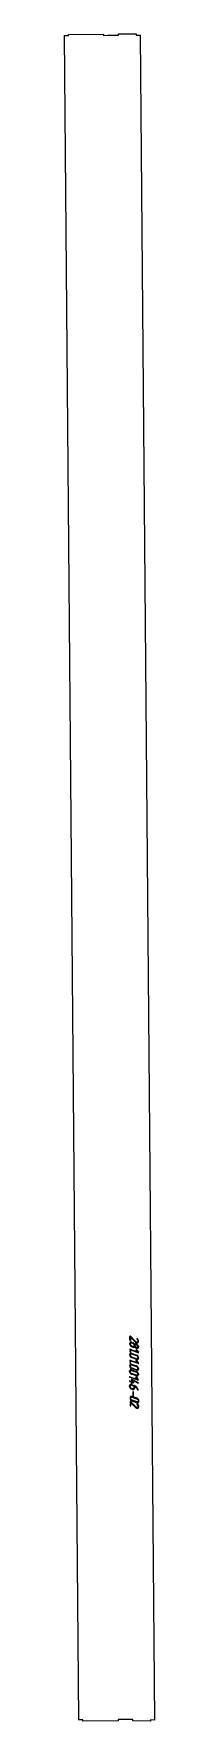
# Model space of a CAD drawing. Header units: millimetres. Extents: x 90 to 194, y 86 to 2007.
import ezdxf

# ---------------------------------------------------------------- set-up
doc = ezdxf.new("R2010")
doc.units = ezdxf.units.MM
doc.linetypes.add('K5LT_BASIC', pattern=[0])
doc.layers.add('Engraving', color=7, linetype='Continuous')

msp = doc.modelspace()

# ---------------------------------------------------------------- linework, layer by layer
at = {"color": 150, "linetype": 'K5LT_BASIC', "lineweight": 25, "true_color": 0x0080ff}
for p, q in [((90.2, 2005.3), (106.7, 88.2)), ((90.2, 2005.3), (95.2, 2005.3)), ((95.2, 2006.8), (135.2, 2007.1)), ((95.2, 2005.3), (95.2, 2006.8)), ((135.2, 2007.1), (135.2, 2005.6)), ((135.2, 2005.6), (140.2, 2005.7)), ((140.2, 2005.7), (147.3, 2005.8)), ((147.3, 2005.8), (152.3, 2005.8)), ((152.2, 2007.3), (172.2, 2007.5)), ((152.3, 2005.8), (152.2, 2007.3)), ((172.2, 2007.5), (172.2, 2006)), ((172.2, 2006), (177.2, 2006)), ((193.7, 87.9), (177.2, 2006)), ((106.7, 88.1), (106.7, 88.2)), ((111.7, 88.1), (106.7, 88.1)), ((111.7, 86.7), (111.7, 88.1)), ((151.7, 87), (111.7, 86.7)), ((156.7, 88.5), (151.7, 88.5)), ((151.7, 88.5), (151.7, 87)), ((168.7, 88.4), (163.7, 88.5)), ((168.7, 86.9), (168.7, 88.4)), ((188.8, 86.5), (168.7, 86.9)), ((193.7, 87.9), (188.7, 88)), ((188.7, 88), (188.8, 86.5))]:
    msp.add_line(p, q, dxfattribs=at)
msp.add_open_spline([(163.7, 88.5), (163.4, 88.5), (162.9, 88.5), (162, 88.5), (161.1, 88.5), (160.2, 88.5), (159.3, 88.5), (158.4, 88.5), (157.6, 88.5), (157, 88.5), (156.7, 88.5)], degree=3, dxfattribs=at)
at = {"layer": 'Engraving', "color": 150, "linetype": 'K5LT_BASIC', "lineweight": 25, "true_color": 0x0080ff}
for p, q in [((165.2, 520.3), (165.3, 524.6)), ((165.8, 524.7), (171.7, 518.7)), ((166, 523.6), (166, 520.1)), ((171.3, 518.3), (166, 523.6)), ((171.7, 518.7), (172, 518.5)), ((173.4, 522), (173.5, 521.9)), ((165.1, 503.3), (165.1, 504)), ((165.2, 515.7), (165.2, 516.4)), ((165.5, 510), (173.9, 507)), ((174.7, 506), (165.5, 509.3)), ((165.8, 503), (165.8, 503.8)), ((165.9, 515.5), (165.9, 516.2)), ((167.2, 505.4), (172.9, 503.4)), ((167.2, 504.7), (172.9, 502.7)), ((172.9, 499.1), (167.2, 501.1)), ((172.9, 498.4), (167.2, 500.4)), ((167.3, 517.1), (168.8, 516.6)), ((168.7, 513.1), (167.3, 513.6)), ((168.7, 512.4), (167.3, 512.9)), ((167.4, 517.8), (168.8, 517.3)), ((170.2, 514.7), (170.2, 514)), ((172, 518.5), (172.2, 518.3)), ((172.3, 515.7), (173, 515.5)), ((172.3, 515), (173, 514.8)), ((173, 511.9), (172.3, 512.2)), ((173, 511.2), (172.3, 511.5)), ((173.9, 507), (172.4, 509.1)), ((172.9, 509.4), (175, 506.6)), ((173.2, 511.1), (173, 511.2)), ((173.4, 511.1), (173.2, 511.1)), ((173.8, 511.1), (173.4, 511.1)), ((174.3, 500.8), (174.3, 500.1)), ((175, 513.5), (175.1, 513.1)), ((175, 500.5), (175, 499.8)), ((175.1, 513.1), (175.1, 512.8)), ((175.1, 512.8), (175.1, 512.6)), ((164.9, 484.5), (164.9, 485.2)), ((165, 490.9), (165, 491.6)), ((165.4, 497.5), (173.8, 494.6)), ((174.6, 493.6), (165.4, 496.8)), ((165.6, 484.3), (165.7, 485)), ((165.7, 490.6), (165.7, 491.3)), ((172.7, 479.6), (167, 481.6)), ((167.1, 493), (172.8, 491)), ((167.1, 492.2), (172.8, 490.3)), ((172.8, 486.7), (167.1, 488.7)), ((172.8, 486), (167.1, 488)), ((167.1, 486.6), (172.8, 484.6)), ((167.1, 485.9), (172.7, 483.9)), ((172.7, 480.4), (167.1, 482.3)), ((173.8, 494.6), (172.3, 496.7)), ((172.8, 497), (174.9, 494.1)), ((174.2, 482), (174.1, 481.3)), ((174.2, 488.4), (174.2, 487.6)), ((174.9, 488.1), (174.9, 487.4)), ((174.9, 481.8), (174.9, 481)), ((164.8, 467.6), (164.8, 468.3)), ((165.2, 478.7), (173.6, 475.8)), ((174.4, 474.8), (165.2, 478)), ((165.2, 473.8), (167, 473.2)), ((167, 472.5), (165.2, 473.1)), ((165.5, 467.3), (165.5, 468)), ((166.9, 469.7), (170.1, 468.6)), ((166.9, 469), (169.8, 468)), ((168.3, 464.9), (166.9, 465.4)), ((168.3, 464.2), (166.9, 464.7)), ((167, 473.2), (167, 475.7)), ((167, 471.4), (167, 472.5)), ((167.3, 475.9), (167.4, 475.9)), ((167.4, 475.9), (174.5, 472)), ((174.3, 471.3), (167.7, 475)), ((167.7, 475), (167.7, 472.9)), ((167.7, 472.9), (169.5, 472.3)), ((169.5, 471.6), (167.7, 472.2)), ((167.7, 472.2), (167.7, 471.2)), ((169.8, 468), (169.7, 465.8)), ((170.5, 467.7), (170.5, 465.6)), ((173.6, 475.8), (172.1, 477.9)), ((172.6, 478.2), (174.7, 475.3)), ((173.9, 464.2), (173.7, 464.6)), ((174, 464), (173.9, 464.2)), ((174, 463.9), (174, 464)), ((174.4, 471.3), (174.3, 471.3)), ((174.7, 471.8), (174.8, 471.5)), ((174.7, 463.9), (174.7, 463.7))]:
    msp.add_line(p, q, dxfattribs=at)
for points in [[(165.2, 520.3), (165.2, 520.1), (165.4, 520)], [(165.4, 524.8), (165.3, 524.7), (165.3, 524.6)], [(165.7, 524.8), (165.5, 524.8), (165.4, 524.8)], [(165.4, 520), (165.5, 519.9), (165.6, 519.8)], [(165.6, 519.8), (165.7, 519.8), (165.8, 519.9)], [(165.8, 524.7), (165.8, 524.7), (165.7, 524.8)], [(165.8, 519.9), (166, 519.9), (166, 520.1)], [(173.1, 521.9), (173, 521.9), (173, 521.7)], [(173, 521.7), (173.1, 521.6), (173.1, 521.5)], [(173.4, 522), (173.2, 522), (173.1, 521.9)], [(173.1, 521.5), (173.2, 521.4), (173.3, 521.3)], [(173.3, 521.3), (173.9, 520.8), (174.2, 520.3)], [(174.8, 520.5), (174.4, 521.3), (173.5, 521.9)], [(174.2, 520.3), (174.5, 519.8), (174.5, 519.3)], [(174.5, 519.3), (174.5, 518.9), (174.3, 518.6)], [(174.5, 517.5), (175.2, 518.1), (175.2, 519.1)], [(175.2, 519.1), (175.2, 519.8), (174.8, 520.5)], [(165.3, 508.1), (165.1, 508.1), (165.1, 507.8)], [(165.1, 507.8), (165.1, 507.6), (165.3, 507.4)], [(165.7, 505.3), (165.1, 504.8), (165.1, 504)], [(165.1, 503.3), (165.1, 502.4), (165.7, 501.6)], [(165.8, 517.7), (165.2, 517.3), (165.2, 516.4)], [(165.2, 515.7), (165.2, 514.8), (165.8, 514)], [(165.2, 510), (165.2, 509.8), (165.2, 509.7)], [(165.5, 510), (165.3, 510), (165.2, 510)], [(165.2, 509.7), (165.2, 509.6), (165.2, 509.4)], [(165.2, 509.4), (165.3, 509.3), (165.5, 509.3)], [(165.7, 508.2), (165.5, 508.2), (165.3, 508.1)], [(165.3, 507.4), (165.5, 507.2), (165.7, 507.1)], [(166, 507.9), (165.8, 508.1), (165.7, 508.2)], [(165.7, 507.1), (165.9, 507), (166, 507.1)], [(167.2, 505.4), (166.4, 505.7), (165.7, 505.3)], [(165.7, 501.6), (166.3, 500.7), (167.2, 500.4)], [(167.4, 517.8), (166.5, 518.1), (165.8, 517.7)], [(165.8, 514), (166.4, 513.2), (167.3, 512.9)], [(166.2, 504.6), (165.8, 504.3), (165.8, 503.8)], [(165.8, 503), (165.8, 502.5), (166.2, 501.9)], [(166.4, 517), (165.9, 516.8), (165.9, 516.2)], [(165.9, 515.5), (165.9, 514.9), (166.3, 514.3)], [(166.2, 507.4), (166.2, 507.7), (166, 507.9)], [(166, 507.1), (166.2, 507.2), (166.2, 507.4)], [(167.2, 504.7), (166.7, 504.9), (166.2, 504.6)], [(166.2, 501.9), (166.6, 501.3), (167.2, 501.1)], [(166.3, 514.3), (166.7, 513.8), (167.3, 513.6)], [(167.3, 517.1), (166.8, 517.3), (166.4, 517)], [(168.7, 513.1), (169.3, 512.9), (169.7, 513.1)], [(168.7, 512.4), (169.3, 512.2), (169.9, 512.3)], [(169.8, 516.7), (169.3, 517.1), (168.8, 517.3)], [(169.8, 515.9), (169.4, 516.4), (168.8, 516.6)], [(169.7, 513.1), (170.2, 513.4), (170.2, 514)], [(170.6, 515.5), (170.3, 516.2), (169.8, 516.7)], [(170.2, 514.7), (170.2, 515.3), (169.8, 515.9)], [(169.9, 512.3), (170.4, 512.4), (170.6, 512.8)], [(171.4, 515.9), (170.9, 515.8), (170.6, 515.5)], [(170.6, 512.8), (171, 512.3), (171.4, 512)], [(171.3, 515), (170.9, 514.7), (170.9, 514.1)], [(170.9, 514.1), (170.9, 513.5), (171.3, 513)], [(171.3, 518.3), (171.7, 517.8), (172.1, 517.6)], [(172.3, 515), (171.7, 515.2), (171.3, 515)], [(171.3, 513), (171.7, 512.4), (172.3, 512.2)], [(172.3, 515.7), (171.8, 515.9), (171.4, 515.9)], [(171.4, 512), (171.8, 511.7), (172.3, 511.5)], [(172.1, 517.6), (172.4, 517.4), (172.7, 517.3)], [(172.7, 518), (172.5, 518.1), (172.2, 518.3)], [(172.4, 509.6), (172.3, 509.5), (172.3, 509.4)], [(172.3, 509.4), (172.3, 509.2), (172.4, 509.1)], [(172.6, 509.6), (172.5, 509.7), (172.4, 509.6)], [(172.9, 509.4), (172.7, 509.6), (172.6, 509.6)], [(174, 518.2), (173.5, 517.8), (172.7, 518)], [(172.7, 517.3), (173.7, 516.9), (174.5, 517.5)], [(174.4, 502.3), (173.8, 503.1), (172.9, 503.4)], [(173.9, 501.9), (173.5, 502.5), (172.9, 502.7)], [(174.5, 514.3), (173.9, 515.2), (173, 515.5)], [(174, 514), (173.6, 514.6), (173, 514.8)], [(173, 511.9), (173.6, 511.7), (174, 512)], [(173.8, 511.1), (174.2, 511.1), (174.5, 511.3)], [(174.3, 500.8), (174.3, 501.4), (173.9, 501.9)], [(173.9, 499.2), (174.3, 499.5), (174.3, 500.1)], [(174.3, 518.6), (174.2, 518.3), (174, 518.2)], [(174.4, 512.9), (174.4, 513.4), (174, 514)], [(174, 512), (174.4, 512.3), (174.4, 512.9)], [(175, 500.5), (175, 501.4), (174.4, 502.3)], [(174.4, 498.5), (175, 499), (175, 499.8)], [(175, 513.5), (174.8, 513.9), (174.5, 514.3)], [(174.5, 511.3), (175.1, 511.7), (175.1, 512.6)], [(174.7, 506), (174.9, 506), (175, 506.1)], [(175.1, 506.3), (175.1, 506.4), (175, 506.6)], [(175, 506.1), (175.1, 506.1), (175.1, 506.3)], [(165.6, 486.5), (165, 486), (164.9, 485.2)], [(164.9, 484.5), (164.9, 483.6), (165.6, 482.8)], [(165.1, 497.5), (165, 497.4), (165, 497.3)], [(165, 497.3), (165, 497.1), (165.1, 497)], [(165.2, 495.7), (165, 495.6), (165, 495.4)], [(165, 495.4), (165, 495.1), (165.2, 494.9)], [(165.6, 492.8), (165, 492.4), (165, 491.6)], [(165, 490.9), (165, 490), (165.6, 489.1)], [(165.4, 497.5), (165.2, 497.6), (165.1, 497.5)], [(165.1, 497), (165.2, 496.9), (165.4, 496.8)], [(165.6, 495.7), (165.4, 495.8), (165.2, 495.7)], [(165.2, 494.9), (165.4, 494.7), (165.6, 494.7)], [(165.9, 495.5), (165.7, 495.7), (165.6, 495.7)], [(165.6, 494.7), (165.7, 494.6), (165.9, 494.7)], [(167.1, 493), (166.2, 493.3), (165.6, 492.8)], [(165.6, 489.1), (166.2, 488.3), (167.1, 488)], [(167.1, 486.6), (166.2, 486.9), (165.6, 486.5)], [(165.6, 484.3), (165.6, 483.7), (166, 483.1)], [(165.6, 482.8), (166.2, 481.9), (167, 481.6)], [(166.1, 492.2), (165.7, 491.9), (165.7, 491.3)], [(165.7, 490.6), (165.7, 490), (166.1, 489.5)], [(166.1, 485.8), (165.7, 485.5), (165.7, 485)], [(166.1, 495), (166.1, 495.3), (165.9, 495.5)], [(165.9, 494.7), (166.1, 494.8), (166.1, 495)], [(166, 483.1), (166.4, 482.6), (167.1, 482.3)], [(167.1, 492.2), (166.6, 492.4), (166.1, 492.2)], [(166.1, 489.5), (166.5, 488.9), (167.1, 488.7)], [(167.1, 485.9), (166.5, 486.1), (166.1, 485.8)], [(172.3, 497.2), (172.2, 497.1), (172.1, 496.9)], [(172.1, 496.9), (172.1, 496.8), (172.3, 496.7)], [(172.5, 497.2), (172.4, 497.2), (172.3, 497.2)], [(172.8, 497), (172.6, 497.2), (172.5, 497.2)], [(173.7, 483.2), (173.3, 483.7), (172.7, 483.9)], [(172.7, 480.4), (173.3, 480.2), (173.7, 480.4)], [(174.3, 489.8), (173.7, 490.7), (172.8, 491)], [(173.8, 489.5), (173.4, 490.1), (172.8, 490.3)], [(172.8, 486.7), (173.4, 486.5), (173.8, 486.8)], [(172.8, 486), (173.7, 485.7), (174.3, 486.1)], [(174.2, 483.5), (173.6, 484.3), (172.8, 484.6)], [(172.9, 499.1), (173.5, 498.9), (173.9, 499.2)], [(172.9, 498.4), (173.8, 498.1), (174.4, 498.5)], [(174.2, 482), (174.2, 482.6), (173.7, 483.2)], [(173.7, 480.4), (174.1, 480.7), (174.1, 481.3)], [(174.2, 488.4), (174.2, 488.9), (173.8, 489.5)], [(173.8, 486.8), (174.2, 487.1), (174.2, 487.6)], [(174.9, 481.8), (174.9, 482.6), (174.2, 483.5)], [(174.2, 479.8), (174.8, 480.2), (174.9, 481)], [(174.9, 488.1), (174.9, 489), (174.3, 489.8)], [(174.3, 486.1), (174.9, 486.5), (174.9, 487.4)], [(174.6, 493.6), (174.8, 493.5), (174.9, 493.6)], [(175, 493.8), (175, 494), (174.9, 494.1)], [(174.9, 493.6), (175, 493.7), (175, 493.8)], [(164.9, 473.8), (164.8, 473.6), (164.8, 473.6)], [(164.8, 473.6), (164.8, 473.4), (164.9, 473.3)], [(165.4, 469.5), (164.8, 469.1), (164.8, 468.3)], [(164.8, 467.6), (164.8, 466.7), (165.4, 465.9)], [(165, 478.7), (164.9, 478.6), (164.9, 478.5)], [(164.9, 478.5), (164.9, 478.4), (165, 478.2)], [(165.2, 473.8), (165, 473.9), (164.9, 473.8)], [(164.9, 473.3), (165, 473.2), (165.2, 473.1)], [(165.2, 478.7), (165.1, 478.8), (165, 478.7)], [(165, 478.2), (165.1, 478.1), (165.2, 478)], [(166.9, 469.7), (166, 470), (165.4, 469.5)], [(165.4, 465.9), (166, 465), (166.9, 464.7)], [(165.9, 468.9), (165.5, 468.6), (165.5, 468)], [(165.5, 467.3), (165.5, 466.7), (165.9, 466.2)], [(166.9, 469), (166.4, 469.2), (165.9, 468.9)], [(165.9, 466.2), (166.3, 465.6), (166.9, 465.4)], [(167.1, 475.9), (167, 475.8), (167, 475.7)], [(167, 471.4), (167, 471.2), (167.1, 471.1)], [(167.3, 475.9), (167.2, 476), (167.1, 475.9)], [(167.1, 471.1), (167.2, 471), (167.3, 470.9)], [(167.3, 470.9), (167.4, 470.9), (167.6, 471)], [(167.6, 471), (167.7, 471), (167.7, 471.2)], [(168.3, 464.9), (168.9, 464.7), (169.3, 465)], [(168.3, 464.2), (169.2, 463.9), (169.8, 464.3)], [(169.3, 465), (169.7, 465.2), (169.7, 465.8)], [(169.7, 472.1), (169.6, 472.3), (169.5, 472.3)], [(169.5, 471.6), (169.6, 471.5), (169.7, 471.6)], [(169.8, 471.8), (169.8, 472), (169.7, 472.1)], [(169.7, 471.6), (169.8, 471.7), (169.8, 471.8)], [(169.8, 464.3), (170.5, 464.7), (170.5, 465.6)], [(172.8, 466.9), (171.6, 468.1), (170.1, 468.6)], [(170.5, 467.7), (170.9, 467.6), (171.5, 467.2)], [(171.5, 467.2), (172, 466.8), (172.4, 466.4)], [(172.1, 478.4), (172, 478.3), (172, 478.2)], [(172, 478.2), (172, 478), (172.1, 477.9)], [(172.4, 478.4), (172.2, 478.4), (172.1, 478.4)], [(172.6, 478.2), (172.4, 478.4), (172.4, 478.4)], [(172.4, 466.4), (173, 465.8), (173.4, 465.2)], [(172.7, 479.6), (173.6, 479.3), (174.2, 479.8)], [(174.7, 463.9), (174.1, 465.6), (172.8, 466.9)], [(173.4, 465.2), (173.6, 464.9), (173.7, 464.6)], [(174, 463.9), (174.1, 463.7), (174.2, 463.6)], [(174.2, 463.6), (174.2, 463.6), (174.3, 463.5)], [(174.3, 463.5), (174.5, 463.5), (174.6, 463.5)], [(174.4, 474.8), (174.6, 474.8), (174.7, 474.8)], [(174.4, 471.3), (174.6, 471.2), (174.7, 471.3)], [(174.7, 471.8), (174.6, 471.9), (174.5, 472)], [(174.6, 463.5), (174.7, 463.6), (174.7, 463.7)], [(174.8, 475.1), (174.8, 475.2), (174.7, 475.3)], [(174.7, 474.8), (174.8, 474.9), (174.8, 475.1)], [(174.7, 471.3), (174.8, 471.4), (174.8, 471.5)]]:
    msp.add_open_spline(points, degree=2, dxfattribs=at)
for points, knots in [([(168.6, 457.1), (168.6, 459.2), (168.6, 461.4), (168.6, 461.5), (168.7, 461.6), (168.8, 461.6), (169, 461.6), (169.1, 461.6), (169.2, 461.4), (169.3, 461.3), (169.3, 461.1), (169.3, 459), (169.3, 456.9), (169.3, 456.7), (169.2, 456.7), (169.1, 456.6), (169, 456.6), (168.8, 456.7), (168.7, 456.8), (168.6, 456.9), (168.6, 457.1)], [0, 0, 0, 3.94619, 3.94619, 4.18756, 4.18756, 4.430856, 4.430856, 4.683549, 4.683549, 5.009861, 5.009861, 8.956051, 8.956051, 9.181245, 9.181245, 9.415662, 9.415662, 9.694987, 9.694987, 10, 10, 10]), ([(167.6, 451.2), (166.7, 451.5), (166.1, 452.3), (165.4, 453.2), (165.4, 454), (165.4, 454.4), (165.4, 454.8), (165.4, 455.6), (166, 456), (166.7, 456.5), (167.6, 456.2), (170.4, 455.2), (173.2, 454.2), (174.1, 453.9), (174.7, 453.1), (175.4, 452.3), (175.4, 451.4), (175.4, 451), (175.4, 450.7), (175.4, 449.8), (174.7, 449.4), (174.1, 449), (173.2, 449.3), (170.4, 450.2), (167.6, 451.2)], [0, 0, 0, 0.846521, 0.846521, 1.674424, 1.674424, 1.989042, 1.989042, 2.637777, 2.637777, 3.338641, 3.338641, 5.996422, 5.996422, 6.83575, 6.83575, 7.667338, 7.667338, 7.981955, 7.981955, 8.645972, 8.645972, 9.342219, 9.342219, 12, 12, 12]), ([(165.4, 445.9), (165.4, 448.1), (165.4, 450.2), (165.4, 450.3), (165.5, 450.4), (165.7, 450.5), (165.8, 450.4), (165.9, 450.4), (166, 450.3), (168.9, 447.3), (171.9, 444.4), (172, 444.3), (172.2, 444.1), (172.3, 444), (172.4, 444), (172.7, 443.8), (172.9, 443.7), (173.6, 443.4), (174.1, 443.9), (174.4, 444), (174.5, 444.3), (174.7, 444.6), (174.7, 445), (174.7, 445.5), (174.4, 446), (174.1, 446.5), (173.4, 447), (173.3, 447.1), (173.3, 447.2), (173.2, 447.3), (173.2, 447.4), (173.2, 447.6), (173.3, 447.6), (173.4, 447.7), (173.6, 447.7), (173.6, 447.6), (173.7, 447.6), (174.6, 447), (175, 446.2), (175.4, 445.5), (175.4, 444.8), (175.4, 443.8), (174.7, 443.2), (173.9, 442.6), (172.9, 443), (172.6, 443.1), (172.2, 443.3), (171.9, 443.5), (171.5, 443.9), (168.8, 446.6), (166.1, 449.3), (166.1, 447.5), (166.1, 445.7), (166.1, 445.6), (166, 445.5), (165.9, 445.4), (165.8, 445.5), (165.6, 445.5), (165.5, 445.6), (165.4, 445.8), (165.4, 445.9)], [0, 0, 0, 3.047826, 3.047826, 3.226196, 3.226196, 3.425035, 3.425035, 3.570989, 3.570989, 9.561221, 9.561221, 9.825724, 9.825724, 10.050668, 10.050668, 10.473601, 10.473601, 11.396415, 11.396415, 11.832946, 11.832946, 12.317549, 12.317549, 13.072233, 13.072233, 14.062635, 14.062635, 14.240973, 14.240973, 14.40613, 14.40613, 14.588981, 14.588981, 14.779051, 14.779051, 14.881829, 14.881829, 16.249197, 16.249197, 17.325971, 17.325971, 18.610175, 18.610175, 19.935785, 19.935785, 20.483021, 20.483021, 21.195978, 21.195978, 26.62229, 26.62229, 29.191003, 29.191003, 29.365522, 29.365522, 29.547183, 29.547183, 29.763638, 29.763638, 30, 30, 30]), ([(167.6, 451.9), (170.4, 450.9), (173.2, 450), (173.8, 449.8), (174.2, 450), (174.7, 450.3), (174.7, 450.9), (174.7, 451.3), (174.7, 451.6), (174.7, 452.2), (174.2, 452.8), (173.8, 453.3), (173.2, 453.5), (170.4, 454.5), (167.6, 455.5), (167, 455.7), (166.6, 455.4), (166.1, 455.1), (166.1, 454.5), (166.1, 454.2), (166.1, 453.8), (166.1, 453.2), (166.5, 452.7), (166.9, 452.1), (167.6, 451.9)], [0, 0, 0, 3.194824, 3.194824, 3.749556, 3.749556, 4.284872, 4.284872, 4.662943, 4.662943, 5.32312, 5.32312, 6.003067, 6.003067, 9.197891, 9.197891, 9.751896, 9.751896, 10.278148, 10.278148, 10.656218, 10.656218, 11.310094, 11.310094, 12, 12, 12])]:
    msp.add_open_spline(points, degree=2, knots=knots, dxfattribs=at)

doc.saveas('drawing.dxf')
